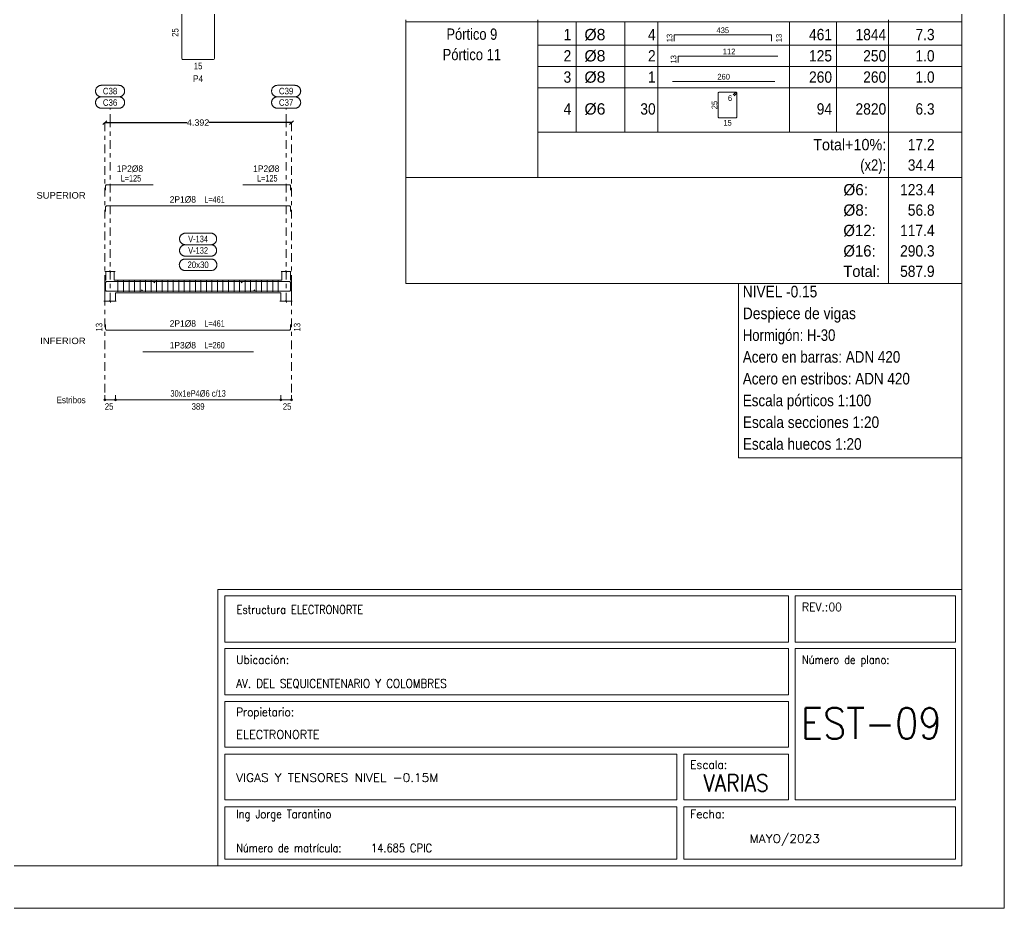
# Model space of a CAD drawing. Header units: millimetres. Extents: x 2 to 158, y -69 to 77.
# Drawn here: x 135.14 to 158.3, y 31.52 to 52.43 of the extents above; entities that cross this region are included whole.
import ezdxf
from ezdxf.enums import TextEntityAlignment as Align

# ---------------------------------------------------------------- set-up
doc = ezdxf.new("R2010")
doc.units = ezdxf.units.MM
doc.linetypes.add('CYPE_RAYAPUNTO', pattern=[0.4125, 0.2025, -0.105, 0, -0.105])
for name, color, linetype, lineweight in [('ALZ_ARM_LONG_ARM_TEXTOS', 3, 'Continuous', 9), ('ALZ_ARM_LONG_TXT_LONG', 3, 'Continuous', 9), ('ALZ_ARM_TRANS_TXT_EST', 3, 'Continuous', 9), ('ALZ_CONT_NUDOS', 122, 'Continuous', 9), ('ALZ_CONT_VIG_HORMIGON', 2, 'Continuous', 9), ('ALZ_COT_COT_ANCLAJES', 3, 'Continuous', 0), ('ALZ_COT_COT_EST', 3, 'Continuous', 0), ('ALZ_COT_COT_LIN_APOYOS', 2, 'CYPE_RAYAPUNTO', 0), ('ALZ_COT_LONGITUD_PROYECTADA', 122, 'Continuous', 0), ('ALZ_COT_TEXTOS_ESTRIBOS', 122, 'Continuous', 0), ('ALZ_REF_COT_LIN_AUX_COTA', 2, 'CYPE_RAYAPUNTO', 9), ('ALZ_REF_POSICIONES_ARMADURAS', 3, 'Continuous', 9), ('ALZ_REF_REF_NOMBRE', 3, 'Continuous', 9), ('ALZ_REF_REF_REFERENCIA', 3, 'Continuous', 9), ('ALZ_REF_TEXTO_REF_NOMBRE', 3, 'Continuous', 9), ('ALZ_REF_TEXTO_REF_REFERENCIA', 3, 'Continuous', 9), ('ARM_LONGITUDINAL_Ø8', 32, 'Continuous', 9), ('ARM_TRANSVERSAL_Ø6', 151, 'Continuous', 9), ('CYPE', 7, 'Continuous', 0), ('DESPIECES_TABLA', 7, 'Continuous', 9), ('RECUAD_LIMITES', 2, 'Continuous', 0), ('RECUAD_MARCO', 1, 'Continuous', 20), ('SEC_COTAS_TEXTOS_DESPIECE_ESTRIBADO', 122, 'Continuous', 0), ('SEC_REF_TXT_POSICIONES_ARM_ESTRIBOS', 1, 'Continuous', 9), ('TAB_COM_LINEAS', 1, 'Continuous', 9), ('TAB_COM_TEXTOS', 1, 'Continuous', 9), ('TABLAS', 1, 'Continuous', 9), ('TEXTO_TABLAS', 1, 'Continuous', 0), ('TEXTOS_COTAS_DESPIECES_TABLA', 1, 'Continuous', 0)]:
    doc.layers.add(name, color=color, linetype=linetype, lineweight=lineweight)
doc.styles.add('CYPETXT', font='romans__.ttf', dxfattribs={"height": 0.2})
doc.styles.add('CYPETXT_0.225_romans', font='arial.ttf', dxfattribs={"height": 0.15})
doc.styles.add('CYPETXT_romans', font='arial.ttf', dxfattribs={"height": 0.2})
doc.dimstyles.new('cype_oblique', dxfattribs={"dimtxt": 0.18, "dimasz": 0.18, "dimexe": 0.05625, "dimexo": 0.05625, "dimgap": 0, "dimtad": 0, "dimdec": 4, "dimzin": 0, "dimdsep": 46, "dimtxsty": 'CYPETXT_0.225_romans', "dimblk": 'OBLIQUE', "dimtsz": 0.045, "dimcen": 0.09, "dimadec": 0, "dimazin": 0, "dimtfac": 1, "dimtdec": 4, "dimtofl": 0, "dimtmove": 2, "dimatfit": 3, "dimfxl": 1, "dimtolj": 1, "dimtzin": 0, "dimarcsym": 0})

# ---------------------------------------------------------------- blocks, each defined once
blk = doc.blocks.new('*D366')
at = {"layer": 'ALZ_COT_LONGITUD_PROYECTADA', "color": 0, "lineweight": -2, "transparency": 16777216}
for p, q in [((137.098, 49.959), (137.188, 50.049)), ((141.49, 49.959), (141.58, 50.049)), ((137.143, 50.004), (139.083, 50.004)), ((141.535, 50.004), (139.594, 50.004))]:
    blk.add_line(p, q, dxfattribs=at)
at = {"layer": 'Defpoints', "color": 0, "transparency": 16777216}
for p in [(137.143, 50.004), (137.143, 50.004), (141.535, 50.004)]:
    blk.add_point(p, dxfattribs=at)
at = {"layer": 'ALZ_COT_LONGITUD_PROYECTADA', "color": 0, "transparency": 16777216, "insert": (139.339, 50.004), "char_height": 0.15, "attachment_point": 5, "style": 'CYPETXT_0.225_romans'}
blk.add_mtext('\\A1;4.392', dxfattribs=at)
blk = doc.blocks.new('_OBLIQUE')
at = {"color": 0, "linetype": 'ByBlock', "lineweight": -2}
blk.add_line((-0.5, -0.5), (0.5, 0.5), dxfattribs=at)

msp = doc.modelspace()

# ---------------------------------------------------------------- linework, layer by layer
at = {"layer": 'ALZ_CONT_NUDOS'}
for p, q in [((137.16768, 46.29899), (137.16768, 46.49899)), ((137.36768, 46.29899), (137.36768, 46.49899)), ((141.30951, 46.29899), (141.30951, 46.49899)), ((141.50951, 46.29899), (141.50951, 46.49899)), ((137.14268, 46.29899), (137.16768, 46.29899)), ((137.39268, 46.29899), (137.36768, 46.29899)), ((141.28451, 46.29899), (141.30951, 46.29899)), ((141.53451, 46.29899), (141.50951, 46.29899)), ((137.14268, 45.99899), (137.14268, 45.79899)), ((137.39268, 45.99899), (137.39268, 45.79899)), ((141.28451, 45.99899), (141.28451, 45.79899)), ((141.53451, 45.99899), (141.53451, 45.79899))]:
    msp.add_line(p, q, dxfattribs=at)
for points in [[(137.14768, 46.49899), (137.25268, 46.49899), (137.26018, 46.52399), (137.27518, 46.47399), (137.28268, 46.49899), (137.38768, 46.49899)], [(141.28951, 46.49899), (141.39451, 46.49899), (141.40201, 46.52399), (141.41701, 46.47399), (141.42451, 46.49899), (141.52951, 46.49899)], [(137.14268, 46.29899), (137.14268, 45.99899)], [(141.53451, 46.29899), (141.53451, 45.99899)], [(137.12268, 45.79899), (137.25268, 45.79899), (137.26018, 45.82399), (137.27518, 45.77399), (137.28268, 45.79899), (137.41268, 45.79899)], [(141.26451, 45.79899), (141.39451, 45.79899), (141.40201, 45.82399), (141.41701, 45.77399), (141.42451, 45.79899), (141.55451, 45.79899)]]:
    msp.add_lwpolyline(points, dxfattribs=at)
at = {"layer": 'ALZ_CONT_VIG_HORMIGON'}
for p, q in [((137.39268, 46.29899), (141.28451, 46.29899)), ((137.39268, 45.99899), (141.28451, 45.99899))]:
    msp.add_line(p, q, dxfattribs=at)
at = {"layer": 'ALZ_COT_COT_EST'}
for p, q in [((137.14268, 43.47799), (137.14268, 43.59049)), ((137.39268, 43.47799), (137.39268, 43.59049)), ((141.28451, 43.47799), (141.28451, 43.59049))]:
    msp.add_line(p, q, dxfattribs=at)
for points in [[(137.14268, 43.47799), (137.39268, 43.47799), (137.39268, 43.59049)], [(137.39268, 43.47799), (141.28451, 43.47799), (141.28451, 43.59049)], [(141.28451, 43.47799), (141.53451, 43.47799), (141.53451, 43.59049)]]:
    msp.add_lwpolyline(points, dxfattribs=at)
for centre in [(137.14268, 43.47799), (137.39268, 43.47799), (137.39268, 43.47799), (141.28451, 43.47799), (141.28451, 43.47799), (141.53451, 43.47799)]:
    msp.add_circle(centre, 0.0225, dxfattribs=at)
at = {"layer": 'ALZ_COT_COT_LIN_APOYOS'}
for p, q in [((137.14268, 50.00383), (137.14268, 43.47799)), ((141.53451, 50.00383), (141.53451, 43.47799))]:
    msp.add_line(p, q, dxfattribs=at)
at = {"layer": 'ALZ_REF_COT_LIN_AUX_COTA'}
for p, q in [((137.26768, 50.00383), (137.26768, 50.34133)), ((141.40951, 50.00383), (141.40951, 50.34133)), ((137.26768, 45.79899), (137.26768, 50.00383)), ((141.40951, 45.79899), (141.40951, 50.00383))]:
    msp.add_line(p, q, dxfattribs=at)
at = {"layer": 'ALZ_REF_REF_NOMBRE'}
for points in [[(139.6401, 47.40149), (139.64911, 47.40119), (139.65809, 47.40029), (139.66699, 47.39879), (139.67576, 47.3967), (139.68438, 47.39402), (139.6928, 47.39078), (139.70098, 47.38698), (139.70889, 47.38265), (139.7165, 47.37779), (139.72376, 47.37244), (139.73065, 47.36662), (139.73714, 47.36034), (139.74319, 47.35365), (139.74878, 47.34657), (139.75389, 47.33913), (139.75848, 47.33137), (139.76255, 47.32332), (139.76607, 47.31501), (139.76903, 47.30649), (139.77142, 47.29779), (139.77321, 47.28895), (139.77442, 47.28001), (139.77502, 47.271), (139.77502, 47.26198), (139.77442, 47.25298), (139.77321, 47.24404), (139.77142, 47.2352), (139.76903, 47.2265), (139.76607, 47.21797), (139.76255, 47.20967), (139.75848, 47.20161), (139.75389, 47.19385), (139.74878, 47.18641), (139.74319, 47.17933), (139.73714, 47.17264), (139.73065, 47.16637), (139.72376, 47.16055), (139.7165, 47.15519), (139.70889, 47.15034), (139.70098, 47.146), (139.6928, 47.14221), (139.68438, 47.13896), (139.67576, 47.13629), (139.66699, 47.1342), (139.65809, 47.1327), (139.64911, 47.13179), (139.6401, 47.13149), (139.0371, 47.13149), (139.02808, 47.13179), (139.0191, 47.1327), (139.01021, 47.1342), (139.00143, 47.13629), (138.99281, 47.13896), (138.98439, 47.14221), (138.97621, 47.146), (138.9683, 47.15034), (138.96069, 47.15519), (138.95343, 47.16055), (138.94654, 47.16637), (138.94005, 47.17264), (138.934, 47.17933), (138.92841, 47.18641), (138.9233, 47.19385), (138.91871, 47.20161), (138.91464, 47.20967), (138.91112, 47.21797), (138.90816, 47.2265), (138.90577, 47.2352), (138.90398, 47.24404), (138.90277, 47.25298), (138.90217, 47.26198), (138.90217, 47.271), (138.90277, 47.28001), (138.90398, 47.28895), (138.90577, 47.29779), (138.90816, 47.30649), (138.91112, 47.31501), (138.91464, 47.32332), (138.91871, 47.33137), (138.9233, 47.33913), (138.92841, 47.34657), (138.934, 47.35365), (138.94005, 47.36034), (138.94654, 47.36662), (138.95343, 47.37244), (138.96069, 47.37779), (138.9683, 47.38265), (138.97621, 47.38698), (138.98439, 47.39078), (138.99281, 47.39402), (139.00143, 47.3967), (139.01021, 47.39879), (139.0191, 47.40029), (139.02808, 47.40119), (139.0371, 47.40149), (139.6401, 47.40149)], [(139.6401, 47.13149), (139.64911, 47.13119), (139.65809, 47.13029), (139.66699, 47.12879), (139.67576, 47.1267), (139.68438, 47.12402), (139.6928, 47.12078), (139.70098, 47.11698), (139.70889, 47.11265), (139.7165, 47.10779), (139.72376, 47.10244), (139.73065, 47.09662), (139.73714, 47.09034), (139.74319, 47.08365), (139.74878, 47.07657), (139.75389, 47.06913), (139.75848, 47.06137), (139.76255, 47.05332), (139.76607, 47.04501), (139.76903, 47.03649), (139.77142, 47.02779), (139.77321, 47.01895), (139.77442, 47.01001), (139.77502, 47.001), (139.77502, 46.99198), (139.77442, 46.98298), (139.77321, 46.97404), (139.77142, 46.9652), (139.76903, 46.9565), (139.76607, 46.94797), (139.76255, 46.93967), (139.75848, 46.93161), (139.75389, 46.92385), (139.74878, 46.91641), (139.74319, 46.90933), (139.73714, 46.90264), (139.73065, 46.89637), (139.72376, 46.89055), (139.7165, 46.88519), (139.70889, 46.88034), (139.70098, 46.876), (139.6928, 46.87221), (139.68438, 46.86896), (139.67576, 46.86629), (139.66699, 46.8642), (139.65809, 46.8627), (139.64911, 46.86179), (139.6401, 46.86149), (139.0371, 46.86149), (139.02808, 46.86179), (139.0191, 46.8627), (139.01021, 46.8642), (139.00143, 46.86629), (138.99281, 46.86896), (138.98439, 46.87221), (138.97621, 46.876), (138.9683, 46.88034), (138.96069, 46.88519), (138.95343, 46.89055), (138.94654, 46.89637), (138.94005, 46.90264), (138.934, 46.90933), (138.92841, 46.91641), (138.9233, 46.92385), (138.91871, 46.93161), (138.91464, 46.93967), (138.91112, 46.94797), (138.90816, 46.9565), (138.90577, 46.9652), (138.90398, 46.97404), (138.90277, 46.98298), (138.90217, 46.99198), (138.90217, 47.001), (138.90277, 47.01001), (138.90398, 47.01895), (138.90577, 47.02779), (138.90816, 47.03649), (138.91112, 47.04501), (138.91464, 47.05332), (138.91871, 47.06137), (138.9233, 47.06913), (138.92841, 47.07657), (138.934, 47.08365), (138.94005, 47.09034), (138.94654, 47.09662), (138.95343, 47.10244), (138.96069, 47.10779), (138.9683, 47.11265), (138.97621, 47.11698), (138.98439, 47.12078), (138.99281, 47.12402), (139.00143, 47.1267), (139.01021, 47.12879), (139.0191, 47.13029), (139.02808, 47.13119), (139.0371, 47.13149), (139.6401, 47.13149)], [(139.64572, 46.79399), (139.65474, 46.79369), (139.66371, 46.79279), (139.67261, 46.79129), (139.68139, 46.7892), (139.69, 46.78652), (139.69842, 46.78328), (139.70661, 46.77948), (139.71452, 46.77515), (139.72212, 46.77029), (139.72939, 46.76494), (139.73628, 46.75912), (139.74276, 46.75284), (139.74881, 46.74615), (139.7544, 46.73907), (139.75951, 46.73163), (139.76411, 46.72387), (139.76818, 46.71582), (139.7717, 46.70751), (139.77466, 46.69899), (139.77704, 46.69029), (139.77884, 46.68145), (139.78004, 46.67251), (139.78064, 46.6635), (139.78064, 46.65448), (139.78004, 46.64548), (139.77884, 46.63654), (139.77704, 46.6277), (139.77466, 46.619), (139.7717, 46.61047), (139.76818, 46.60217), (139.76411, 46.59411), (139.75951, 46.58635), (139.7544, 46.57891), (139.74881, 46.57183), (139.74276, 46.56514), (139.73628, 46.55887), (139.72939, 46.55305), (139.72212, 46.54769), (139.71452, 46.54284), (139.70661, 46.5385), (139.69842, 46.53471), (139.69, 46.53146), (139.68139, 46.52879), (139.67261, 46.5267), (139.66371, 46.5252), (139.65474, 46.52429), (139.64572, 46.52399), (139.03147, 46.52399), (139.02245, 46.52429), (139.01348, 46.5252), (139.00458, 46.5267), (138.9958, 46.52879), (138.98719, 46.53146), (138.97877, 46.53471), (138.97058, 46.5385), (138.96267, 46.54284), (138.95507, 46.54769), (138.9478, 46.55305), (138.94091, 46.55887), (138.93443, 46.56514), (138.92838, 46.57183), (138.92279, 46.57891), (138.91768, 46.58635), (138.91308, 46.59411), (138.90901, 46.60217), (138.90549, 46.61047), (138.90253, 46.619), (138.90015, 46.6277), (138.89835, 46.63654), (138.89715, 46.64548), (138.89655, 46.65448), (138.89655, 46.6635), (138.89715, 46.67251), (138.89835, 46.68145), (138.90015, 46.69029), (138.90253, 46.69899), (138.90549, 46.70751), (138.90901, 46.71582), (138.91308, 46.72387), (138.91768, 46.73163), (138.92279, 46.73907), (138.92838, 46.74615), (138.93443, 46.75284), (138.94091, 46.75912), (138.9478, 46.76494), (138.95507, 46.77029), (138.96267, 46.77515), (138.97058, 46.77948), (138.97877, 46.78328), (138.98719, 46.78652), (138.9958, 46.7892), (139.00458, 46.79129), (139.01348, 46.79279), (139.02245, 46.79369), (139.03147, 46.79399), (139.64572, 46.79399)]]:
    msp.add_lwpolyline(points, close=True, dxfattribs=at)
at = {"layer": 'ALZ_REF_REF_REFERENCIA'}
for points in [[(137.47468, 50.88133), (137.48369, 50.88103), (137.49267, 50.88012), (137.50157, 50.87862), (137.51034, 50.87653), (137.51896, 50.87386), (137.52738, 50.87061), (137.53556, 50.86682), (137.54347, 50.86248), (137.55108, 50.85763), (137.55834, 50.85228), (137.56523, 50.84645), (137.57172, 50.84018), (137.57777, 50.83349), (137.58336, 50.82641), (137.58847, 50.81897), (137.59306, 50.81121), (137.59713, 50.80315), (137.60066, 50.79485), (137.60362, 50.78632), (137.606, 50.77762), (137.6078, 50.76878), (137.609, 50.75984), (137.6096, 50.75084), (137.6096, 50.74182), (137.609, 50.73281), (137.6078, 50.72387), (137.606, 50.71503), (137.60362, 50.70633), (137.60066, 50.69781), (137.59713, 50.6895), (137.59306, 50.68145), (137.58847, 50.67369), (137.58336, 50.66625), (137.57777, 50.65917), (137.57172, 50.65248), (137.56523, 50.6462), (137.55834, 50.64038), (137.55108, 50.63503), (137.54347, 50.63017), (137.53556, 50.62584), (137.52738, 50.62204), (137.51896, 50.6188), (137.51034, 50.61612), (137.50157, 50.61403), (137.49267, 50.61253), (137.48369, 50.61163), (137.47468, 50.61133), (137.06068, 50.61133), (137.05166, 50.61163), (137.04268, 50.61253), (137.03379, 50.61403), (137.02501, 50.61612), (137.01639, 50.6188), (137.00797, 50.62204), (136.99979, 50.62584), (136.99188, 50.63017), (136.98427, 50.63503), (136.97701, 50.64038), (136.97012, 50.6462), (136.96364, 50.65248), (136.95758, 50.65917), (136.95199, 50.66625), (136.94689, 50.67369), (136.94229, 50.68145), (136.93822, 50.6895), (136.9347, 50.69781), (136.93174, 50.70633), (136.92935, 50.71503), (136.92756, 50.72387), (136.92635, 50.73281), (136.92575, 50.74182), (136.92575, 50.75084), (136.92635, 50.75984), (136.92756, 50.76878), (136.92935, 50.77762), (136.93174, 50.78632), (136.9347, 50.79485), (136.93822, 50.80315), (136.94229, 50.81121), (136.94689, 50.81897), (136.95199, 50.82641), (136.95758, 50.83349), (136.96364, 50.84018), (136.97012, 50.84645), (136.97701, 50.85228), (136.98427, 50.85763), (136.99188, 50.86248), (136.99979, 50.86682), (137.00797, 50.87061), (137.01639, 50.87386), (137.02501, 50.87653), (137.03379, 50.87862), (137.04268, 50.88012), (137.05166, 50.88103), (137.06068, 50.88133), (137.47468, 50.88133)], [(141.61651, 50.88133), (141.62553, 50.88103), (141.63451, 50.88012), (141.6434, 50.87862), (141.65218, 50.87653), (141.6608, 50.87386), (141.66922, 50.87061), (141.6774, 50.86682), (141.68531, 50.86248), (141.69292, 50.85763), (141.70018, 50.85228), (141.70707, 50.84645), (141.71356, 50.84018), (141.71961, 50.83349), (141.7252, 50.82641), (141.7303, 50.81897), (141.7349, 50.81121), (141.73897, 50.80315), (141.74249, 50.79485), (141.74545, 50.78632), (141.74784, 50.77762), (141.74963, 50.76878), (141.75084, 50.75984), (141.75144, 50.75084), (141.75144, 50.74182), (141.75084, 50.73281), (141.74963, 50.72387), (141.74784, 50.71503), (141.74545, 50.70633), (141.74249, 50.69781), (141.73897, 50.6895), (141.7349, 50.68145), (141.7303, 50.67369), (141.7252, 50.66625), (141.71961, 50.65917), (141.71356, 50.65248), (141.70707, 50.6462), (141.70018, 50.64038), (141.69292, 50.63503), (141.68531, 50.63017), (141.6774, 50.62584), (141.66922, 50.62204), (141.6608, 50.6188), (141.65218, 50.61612), (141.6434, 50.61403), (141.63451, 50.61253), (141.62553, 50.61163), (141.61651, 50.61133), (141.20251, 50.61133), (141.1935, 50.61163), (141.18452, 50.61253), (141.17562, 50.61403), (141.16685, 50.61612), (141.15823, 50.6188), (141.14981, 50.62204), (141.14163, 50.62584), (141.13372, 50.63017), (141.12611, 50.63503), (141.11885, 50.64038), (141.11196, 50.6462), (141.10547, 50.65248), (141.09942, 50.65917), (141.09383, 50.66625), (141.08872, 50.67369), (141.08413, 50.68145), (141.08006, 50.6895), (141.07653, 50.69781), (141.07358, 50.70633), (141.07119, 50.71503), (141.06939, 50.72387), (141.06819, 50.73281), (141.06759, 50.74182), (141.06759, 50.75084), (141.06819, 50.75984), (141.06939, 50.76878), (141.07119, 50.77762), (141.07358, 50.78632), (141.07653, 50.79485), (141.08006, 50.80315), (141.08413, 50.81121), (141.08872, 50.81897), (141.09383, 50.82641), (141.09942, 50.83349), (141.10547, 50.84018), (141.11196, 50.84645), (141.11885, 50.85228), (141.12611, 50.85763), (141.13372, 50.86248), (141.14163, 50.86682), (141.14981, 50.87061), (141.15823, 50.87386), (141.16685, 50.87653), (141.17562, 50.87862), (141.18452, 50.88012), (141.1935, 50.88103), (141.20251, 50.88133), (141.61651, 50.88133)], [(137.47468, 50.61133), (137.48369, 50.61103), (137.49267, 50.61012), (137.50157, 50.60862), (137.51034, 50.60653), (137.51896, 50.60386), (137.52738, 50.60061), (137.53556, 50.59682), (137.54347, 50.59248), (137.55108, 50.58763), (137.55834, 50.58228), (137.56523, 50.57645), (137.57172, 50.57018), (137.57777, 50.56349), (137.58336, 50.55641), (137.58847, 50.54897), (137.59306, 50.54121), (137.59713, 50.53315), (137.60066, 50.52485), (137.60362, 50.51632), (137.606, 50.50762), (137.6078, 50.49878), (137.609, 50.48984), (137.6096, 50.48084), (137.6096, 50.47182), (137.609, 50.46281), (137.6078, 50.45387), (137.606, 50.44503), (137.60362, 50.43633), (137.60066, 50.42781), (137.59713, 50.4195), (137.59306, 50.41145), (137.58847, 50.40369), (137.58336, 50.39625), (137.57777, 50.38917), (137.57172, 50.38248), (137.56523, 50.3762), (137.55834, 50.37038), (137.55108, 50.36503), (137.54347, 50.36017), (137.53556, 50.35584), (137.52738, 50.35204), (137.51896, 50.3488), (137.51034, 50.34612), (137.50157, 50.34403), (137.49267, 50.34253), (137.48369, 50.34163), (137.47468, 50.34133), (137.06068, 50.34133), (137.05166, 50.34163), (137.04268, 50.34253), (137.03379, 50.34403), (137.02501, 50.34612), (137.01639, 50.3488), (137.00797, 50.35204), (136.99979, 50.35584), (136.99188, 50.36017), (136.98427, 50.36503), (136.97701, 50.37038), (136.97012, 50.3762), (136.96364, 50.38248), (136.95758, 50.38917), (136.95199, 50.39625), (136.94689, 50.40369), (136.94229, 50.41145), (136.93822, 50.4195), (136.9347, 50.42781), (136.93174, 50.43633), (136.92935, 50.44503), (136.92756, 50.45387), (136.92635, 50.46281), (136.92575, 50.47182), (136.92575, 50.48084), (136.92635, 50.48984), (136.92756, 50.49878), (136.92935, 50.50762), (136.93174, 50.51632), (136.9347, 50.52485), (136.93822, 50.53315), (136.94229, 50.54121), (136.94689, 50.54897), (136.95199, 50.55641), (136.95758, 50.56349), (136.96364, 50.57018), (136.97012, 50.57645), (136.97701, 50.58228), (136.98427, 50.58763), (136.99188, 50.59248), (136.99979, 50.59682), (137.00797, 50.60061), (137.01639, 50.60386), (137.02501, 50.60653), (137.03379, 50.60862), (137.04268, 50.61012), (137.05166, 50.61103), (137.06068, 50.61133), (137.47468, 50.61133)], [(141.61651, 50.61133), (141.62553, 50.61103), (141.63451, 50.61012), (141.6434, 50.60862), (141.65218, 50.60653), (141.6608, 50.60386), (141.66922, 50.60061), (141.6774, 50.59682), (141.68531, 50.59248), (141.69292, 50.58763), (141.70018, 50.58228), (141.70707, 50.57645), (141.71356, 50.57018), (141.71961, 50.56349), (141.7252, 50.55641), (141.7303, 50.54897), (141.7349, 50.54121), (141.73897, 50.53315), (141.74249, 50.52485), (141.74545, 50.51632), (141.74784, 50.50762), (141.74963, 50.49878), (141.75084, 50.48984), (141.75144, 50.48084), (141.75144, 50.47182), (141.75084, 50.46281), (141.74963, 50.45387), (141.74784, 50.44503), (141.74545, 50.43633), (141.74249, 50.42781), (141.73897, 50.4195), (141.7349, 50.41145), (141.7303, 50.40369), (141.7252, 50.39625), (141.71961, 50.38917), (141.71356, 50.38248), (141.70707, 50.3762), (141.70018, 50.37038), (141.69292, 50.36503), (141.68531, 50.36017), (141.6774, 50.35584), (141.66922, 50.35204), (141.6608, 50.3488), (141.65218, 50.34612), (141.6434, 50.34403), (141.63451, 50.34253), (141.62553, 50.34163), (141.61651, 50.34133), (141.20251, 50.34133), (141.1935, 50.34163), (141.18452, 50.34253), (141.17562, 50.34403), (141.16685, 50.34612), (141.15823, 50.3488), (141.14981, 50.35204), (141.14163, 50.35584), (141.13372, 50.36017), (141.12611, 50.36503), (141.11885, 50.37038), (141.11196, 50.3762), (141.10547, 50.38248), (141.09942, 50.38917), (141.09383, 50.39625), (141.08872, 50.40369), (141.08413, 50.41145), (141.08006, 50.4195), (141.07653, 50.42781), (141.07358, 50.43633), (141.07119, 50.44503), (141.06939, 50.45387), (141.06819, 50.46281), (141.06759, 50.47182), (141.06759, 50.48084), (141.06819, 50.48984), (141.06939, 50.49878), (141.07119, 50.50762), (141.07358, 50.51632), (141.07653, 50.52485), (141.08006, 50.53315), (141.08413, 50.54121), (141.08872, 50.54897), (141.09383, 50.55641), (141.09942, 50.56349), (141.10547, 50.57018), (141.11196, 50.57645), (141.11885, 50.58228), (141.12611, 50.58763), (141.13372, 50.59248), (141.14163, 50.59682), (141.14981, 50.60061), (141.15823, 50.60386), (141.16685, 50.60653), (141.17562, 50.60862), (141.18452, 50.61012), (141.1935, 50.61103), (141.20251, 50.61133), (141.61651, 50.61133)]]:
    msp.add_lwpolyline(points, close=True, dxfattribs=at)
at = {"layer": 'ARM_LONGITUDINAL_Ø8'}
for p, q in [((138.28268, 46.26299), (138.32187, 46.23195)), ((140.39451, 46.26299), (140.35532, 46.23195)), ((138.0386, 46.03499), (138.00324, 46.07035)), ((140.6386, 46.03499), (140.67395, 46.07035))]:
    msp.add_line(p, q, dxfattribs=at)
for points in [[(137.16268, 48.41133), (137.16268, 48.51733), (137.1645, 48.52651), (137.16971, 48.5343), (137.17749, 48.5395), (137.18668, 48.54133), (138.28268, 48.54133)], [(141.51451, 48.41133), (141.51451, 48.51733), (141.51269, 48.52651), (141.50748, 48.5343), (141.4997, 48.5395), (141.49051, 48.54133), (140.39451, 48.54133)], [(141.51451, 47.91249), (141.51451, 48.01849), (141.51269, 48.02768), (141.50748, 48.03546), (141.4997, 48.04067), (141.49051, 48.04249), (137.18668, 48.04249), (137.17749, 48.04067), (137.16971, 48.03546), (137.1645, 48.02768), (137.16268, 48.01849), (137.16268, 47.91249)], [(141.51451, 46.13299), (141.51451, 46.23899), (141.51269, 46.24818), (141.50748, 46.25596), (141.4997, 46.26117), (141.49051, 46.26299), (137.18668, 46.26299), (137.17749, 46.26117), (137.16971, 46.25596), (137.1645, 46.24818), (137.16268, 46.23899), (137.16268, 46.13299)], [(137.16268, 46.13299), (137.16268, 46.23899), (137.1645, 46.24818), (137.16971, 46.25596), (137.17749, 46.26117), (137.18668, 46.26299), (138.28268, 46.26299)], [(141.51451, 46.16499), (141.51451, 46.05899), (141.51269, 46.04981), (141.50748, 46.04202), (141.4997, 46.03682), (141.49051, 46.03499), (137.18668, 46.03499), (137.17749, 46.03682), (137.16971, 46.04202), (137.1645, 46.04981), (137.16268, 46.05899), (137.16268, 46.16499)], [(141.51451, 46.13299), (141.51451, 46.23899), (141.51269, 46.24818), (141.50748, 46.25596), (141.4997, 46.26117), (141.49051, 46.26299), (140.39451, 46.26299)], [(138.0386, 46.03499), (140.6386, 46.03499)], [(141.51451, 45.25399), (141.51451, 45.14799), (141.51269, 45.13881), (141.50748, 45.13102), (141.4997, 45.12582), (141.49051, 45.12399), (137.18668, 45.12399), (137.17749, 45.12582), (137.16971, 45.13102), (137.1645, 45.13881), (137.16268, 45.14799), (137.16268, 45.25399)], [(138.0386, 44.61299), (140.6386, 44.61299)]]:
    msp.add_lwpolyline(points, dxfattribs=at)
at = {"layer": 'ARM_TRANSVERSAL_Ø6'}
for p, q in [((137.4536, 46.27899), (137.4536, 46.01899)), ((137.5836, 46.27899), (137.5836, 46.01899)), ((137.7136, 46.27899), (137.7136, 46.01899)), ((137.8436, 46.27899), (137.8436, 46.01899)), ((137.9736, 46.27899), (137.9736, 46.01899)), ((138.1036, 46.27899), (138.1036, 46.01899)), ((138.2336, 46.27899), (138.2336, 46.01899)), ((138.3636, 46.27899), (138.3636, 46.01899)), ((138.4936, 46.27899), (138.4936, 46.01899)), ((138.6236, 46.27899), (138.6236, 46.01899)), ((138.7536, 46.27899), (138.7536, 46.01899)), ((138.8836, 46.27899), (138.8836, 46.01899)), ((139.0136, 46.27899), (139.0136, 46.01899)), ((139.1436, 46.27899), (139.1436, 46.01899)), ((139.2736, 46.27899), (139.2736, 46.01899)), ((139.4036, 46.27899), (139.4036, 46.01899)), ((139.5336, 46.27899), (139.5336, 46.01899)), ((139.6636, 46.27899), (139.6636, 46.01899)), ((139.7936, 46.27899), (139.7936, 46.01899)), ((139.9236, 46.27899), (139.9236, 46.01899)), ((140.0536, 46.27899), (140.0536, 46.01899)), ((140.1836, 46.27899), (140.1836, 46.01899)), ((140.3136, 46.27899), (140.3136, 46.01899)), ((140.4436, 46.27899), (140.4436, 46.01899)), ((140.5736, 46.27899), (140.5736, 46.01899)), ((140.7036, 46.27899), (140.7036, 46.01899)), ((140.8336, 46.27899), (140.8336, 46.01899)), ((140.9636, 46.27899), (140.9636, 46.01899)), ((141.0936, 46.27899), (141.0936, 46.01899)), ((141.2236, 46.27899), (141.2236, 46.01899))]:
    msp.add_line(p, q, dxfattribs=at)
msp.add_lwpolyline([(138.9536, 52.72383), (138.9536, 51.52383), (138.95626, 51.51043), (138.96385, 51.49908), (138.9752, 51.49149), (138.9886, 51.48883), (139.6886, 51.48883), (139.70199, 51.49149), (139.71334, 51.49908), (139.72093, 51.51043), (139.7236, 51.52383), (139.7236, 52.72383)], dxfattribs=at)
at = {"layer": 'CYPE', "color": 1}
for points in [[(139.80474, 32.5159), (157.30474, 32.5159), (157.30474, 39.0159), (139.80474, 39.0159), (139.80474, 32.5159)], [(139.96474, 37.7759), (153.22474, 37.7759), (153.22474, 38.8659), (139.96474, 38.8659), (139.96474, 37.7759)], [(153.38474, 37.7759), (157.15474, 37.7759), (157.15474, 38.8659), (153.38474, 38.8659), (153.38474, 37.7759)], [(139.96474, 36.5359), (153.22474, 36.5359), (153.22474, 37.6259), (139.96474, 37.6259), (139.96474, 36.5359)], [(153.38474, 34.0659), (157.15474, 34.0659), (157.15474, 37.6259), (153.38474, 37.6259), (153.38474, 34.0659)], [(139.96474, 35.3059), (153.22474, 35.3059), (153.22474, 36.3859), (139.96474, 36.3859), (139.96474, 35.3059)], [(139.96474, 34.0659), (150.60474, 34.0659), (150.60474, 35.1459), (139.96474, 35.1459), (139.96474, 34.0659)], [(150.76474, 34.0659), (153.22474, 34.0659), (153.22474, 35.1459), (150.76474, 35.1459), (150.76474, 34.0659)], [(139.96474, 32.6759), (150.60474, 32.6759), (150.60474, 33.9059), (139.96474, 33.9059), (139.96474, 32.6759)], [(150.76474, 32.6759), (157.15474, 32.6759), (157.15474, 33.9059), (150.76474, 33.9059), (150.76474, 32.6759)]]:
    msp.add_lwpolyline(points, close=True, dxfattribs=at)
at = {"layer": 'DESPIECES_TABLA'}
for points in [[(150.53784, 51.91864), (150.53784, 52.06864), (152.82763, 52.06864), (152.82763, 51.91864)], [(150.63094, 51.41836), (150.63094, 51.56836), (152.97662, 51.56836)], [(150.50274, 50.9739), (152.90274, 50.9739)], [(151.95224, 50.63154), (152.00842, 50.68772), (152.01059, 50.69037), (152.01221, 50.69339), (152.0132, 50.69667), (152.01354, 50.70008), (152.0132, 50.70349), (152.01221, 50.70677), (152.01059, 50.70979), (152.00842, 50.71244), (152.00577, 50.71461), (152.00275, 50.71623), (151.99947, 50.71722), (151.99606, 50.71756), (151.59246, 50.71756), (151.58577, 50.71623), (151.5801, 50.71244), (151.57631, 50.70677), (151.57498, 50.70008), (151.57498, 50.13504), (151.57631, 50.12835), (151.5801, 50.12268), (151.58577, 50.11889), (151.59246, 50.11756), (151.99606, 50.11756), (152.00275, 50.11889), (152.00842, 50.12268), (152.01221, 50.12835), (152.01354, 50.13504), (152.01354, 50.70008), (152.0132, 50.70349), (152.01221, 50.70677), (152.01059, 50.70979), (152.00842, 50.71244), (152.00577, 50.71461), (152.00275, 50.71623), (151.99947, 50.71722), (151.99606, 50.71756), (151.99265, 50.71722), (151.98937, 50.71623), (151.98635, 50.71461), (151.9837, 50.71244), (151.92752, 50.65626)]]:
    msp.add_lwpolyline(points, dxfattribs=at)
at = {"layer": 'RECUAD_LIMITES'}
msp.add_lwpolyline([(98.90474, 31.5159), (158.30474, 31.5159), (158.30474, 73.5159), (98.90474, 73.5159), (98.90474, 31.5159)], close=True, dxfattribs=at)
at = {"layer": 'RECUAD_MARCO'}
msp.add_lwpolyline([(101.40474, 32.5159), (157.30474, 32.5159), (157.30474, 72.5159), (101.40474, 72.5159), (101.40474, 32.5159)], close=True, dxfattribs=at)
at = {"layer": 'TAB_COM_TEXTOS', "lineweight": 5}
for p, q in [((152.05117, 46.2159), (157.30474, 46.2159)), ((152.05117, 46.2159), (152.05117, 42.11803)), ((157.30474, 46.2159), (157.30474, 42.11803)), ((152.05117, 42.11803), (157.30474, 42.11803))]:
    msp.add_line(p, q, dxfattribs=at)
at = {"layer": 'TABLAS'}
for p, q in [((144.22874, 52.3259), (144.22874, 52.4259)), ((144.22874, 52.3759), (157.30474, 52.3759)), ((147.32874, 52.3259), (147.32874, 52.4259)), ((148.23274, 52.3259), (148.23274, 52.3759)), ((149.38074, 52.3259), (149.38074, 52.3759)), ((150.15274, 52.3259), (150.15274, 52.3759)), ((153.25274, 52.3259), (153.25274, 52.3759)), ((154.35674, 52.3259), (154.35674, 52.3759)), ((155.57674, 52.3259), (155.57674, 52.4259)), ((157.30474, 52.3259), (157.30474, 52.4259)), ((144.22874, 48.7659), (144.22874, 52.3259)), ((147.32874, 48.7659), (147.32874, 52.3259)), ((148.23274, 49.7759), (148.23274, 52.3259)), ((149.38074, 49.7759), (149.38074, 52.3259)), ((150.15274, 49.7759), (150.15274, 52.3259)), ((153.25274, 49.7759), (153.25274, 52.3259)), ((154.35674, 49.7759), (154.35674, 52.3259)), ((155.57674, 48.7659), (155.57674, 52.3259)), ((157.30474, 48.7659), (157.30474, 52.3259)), ((147.32874, 49.7759), (157.30474, 49.7759)), ((144.22874, 48.6659), (144.22874, 48.7659)), ((144.22874, 48.7159), (157.30474, 48.7159)), ((144.22874, 48.1859), (144.22874, 48.6659)), ((147.32874, 48.7159), (147.32874, 48.7659)), ((155.57674, 48.6659), (155.57674, 48.7659)), ((155.57674, 48.1859), (155.57674, 48.6659)), ((157.30474, 48.6659), (157.30474, 48.7659)), ((157.30474, 48.1859), (157.30474, 48.6659)), ((144.22874, 47.7059), (144.22874, 48.1859)), ((155.57674, 47.7059), (155.57674, 48.1859)), ((157.30474, 47.7059), (157.30474, 48.1859)), ((144.22874, 47.2259), (144.22874, 47.7059)), ((155.57674, 47.2259), (155.57674, 47.7059)), ((157.30474, 47.2259), (157.30474, 47.7059)), ((144.22874, 46.7459), (144.22874, 47.2259)), ((155.57674, 46.7459), (155.57674, 47.2259)), ((157.30474, 46.7459), (157.30474, 47.2259)), ((144.22874, 46.2159), (144.22874, 46.7459)), ((155.57674, 46.2159), (155.57674, 46.7459)), ((157.30474, 46.2159), (157.30474, 46.7459)), ((144.22874, 46.2159), (157.30474, 46.2159))]:
    msp.add_line(p, q, dxfattribs=at)
at = {"layer": 'TEXTO_TABLAS'}
for p, q in [((147.32874, 51.8259), (157.30474, 51.8259)), ((147.32874, 51.3259), (157.30474, 51.3259)), ((147.32874, 50.8259), (157.30474, 50.8259))]:
    msp.add_line(p, q, dxfattribs=at)

# ---------------------------------------------------------------- texts
at = {"layer": 'ALZ_ARM_LONG_ARM_TEXTOS', "style": 'CYPETXT_romans', "width": 0.926742}
for s, p in [('1P2%%c8', (137.73468, 48.84299)), ('1P2%%c8', (140.94251, 48.84299)), ('2P1%%c8', (138.97985, 48.11916)), ('2P1%%c8', (138.97985, 45.20066)), ('1P3%%c8', (138.97985, 44.68966))]:
    msp.add_text(s, height=0.153333, dxfattribs=at).set_placement(p, align=Align.CENTER)
at = {"layer": 'ALZ_ARM_LONG_TXT_LONG', "style": 'CYPETXT_romans', "width": 0.768527}
for s, p in [(' L=125', (137.73468, 48.61799)), (' L=125', (140.94251, 48.61799)), (' L=461', (139.70072, 48.11916)), (' L=461', (139.70072, 45.20066)), (' L=260', (139.70072, 44.68966))]:
    msp.add_text(s, height=0.153333, dxfattribs=at).set_placement(p, align=Align.CENTER)
at = {"layer": 'ALZ_ARM_TRANS_TXT_EST', "style": 'CYPETXT_romans', "width": 0.816977}
msp.add_text('30x1eP4%%c6 c/13', height=0.1533333, dxfattribs=at).set_placement((139.3386, 43.55466), align=Align.CENTER)
at = {"layer": 'ALZ_COT_COT_ANCLAJES', "style": 'CYPETXT_romans', "width": 0.853312}
msp.add_text('13', height=0.153333, rotation=90, dxfattribs=at).set_placement((137.08601, 45.18899), align=Align.CENTER)
msp.add_text('13', height=0.153333, rotation=90, dxfattribs=at).set_placement((141.59118, 45.18899), align=Align.TOP_CENTER)
at = {"layer": 'ALZ_COT_TEXTOS_ESTRIBOS', "style": 'CYPETXT_romans', "width": 0.853312}
msp.add_text('25', height=0.153333, dxfattribs=at).set_placement((137.14268, 43.40133), align=Align.TOP_LEFT)
msp.add_text('389', height=0.153333, dxfattribs=at).set_placement((139.3386, 43.40133), align=Align.TOP_CENTER)
msp.add_text('25', height=0.153333, dxfattribs=at).set_placement((141.53451, 43.40133), align=Align.TOP_RIGHT)
at = {"layer": 'ALZ_REF_POSICIONES_ARMADURAS', "style": 'CYPETXT_romans'}
for s, width, p in [('SUPERIOR', 1.034154, (136.69268, 48.29191)), ('INFERIOR', 1.044547, (136.69268, 44.86849)), ('Estribos', 0.883853, (136.69268, 43.47799))]:
    msp.add_text(s, height=0.153333, dxfattribs=dict(at, width=width)).set_placement(p, align=Align.MIDDLE_RIGHT)
at = {"layer": 'ALZ_REF_TEXTO_REF_NOMBRE', "style": 'CYPETXT_romans'}
for s, width, p in [('V-134', 0.78605, (139.3386, 47.26649)), ('V-132', 0.78605, (139.3386, 46.99649)), ('20x30', 0.857077, (139.3386, 46.65899))]:
    msp.add_text(s, height=0.153333, dxfattribs=dict(at, width=width)).set_placement(p, align=Align.MIDDLE_CENTER)
at = {"layer": 'ALZ_REF_TEXTO_REF_REFERENCIA', "style": 'CYPETXT_romans', "width": 0.864}
for s, p in [('C38', (137.26768, 50.74633)), ('C39', (141.40951, 50.74633)), ('C36', (137.26768, 50.47633)), ('C37', (141.40951, 50.47633))]:
    msp.add_text(s, height=0.153333, dxfattribs=at).set_placement(p, align=Align.MIDDLE_CENTER)
at = {"layer": 'CYPE', "color": 4, "style": 'CYPETXT'}
for s, width, p in [('REV.:00', 0.927655, (153.54474, 38.5059)), ('Ubicación:', 0.90604, (140.23474, 37.2659)), ('Número de plano:', 0.844847, (153.54474, 37.2659)), ('Propietario:', 0.885908, (140.23474, 36.0359)), ('Escala:', 0.925891, (150.91474, 34.7959)), ('Fecha:', 0.933698, (150.91474, 33.6359)), ('Número de matrícula:', 0.83516, (140.23474, 32.8359))]:
    msp.add_text(s, height=0.2, dxfattribs=dict(at, width=width)).set_placement(p)
at = {"layer": 'CYPE', "color": 5, "style": 'CYPETXT'}
for s, width, p in [('Estructura ELECTRONORTE', 0.842437, (140.24474, 38.4459)), ('AV. DEL SEQUICENTENARIO Y COLOMBRES', 0.887423, (140.23474, 36.7059)), ('ELECTRONORTE', 0.974409, (140.23474, 35.5059)), ('VIGAS Y TENSORES NIVEL -0.15M', 1.047361, (140.23474, 34.49153)), ('Ing Jorge Tarantino', 0.851105, (140.23474, 33.6359)), ('MAYO/2023', 1.047361, (152.31474, 33.0559)), ('14.685 CPIC', 0.851936, (143.40474, 32.8359))]:
    msp.add_text(s, height=0.2, dxfattribs=dict(at, width=width)).set_placement(p)
for s, height, width, p in [('EST-09', 0.733333, 0.872274, (155.17474, 35.50257)), ('VARIAS', 0.4, 0.869965, (151.99474, 34.2659))]:
    msp.add_text(s, height=height, dxfattribs=dict(at, width=width)).set_placement(p, align=Align.CENTER)
at = {"layer": 'SEC_COTAS_TEXTOS_DESPIECE_ESTRIBADO', "style": 'CYPETXT_romans', "width": 0.853312}
msp.add_text('25', height=0.153333, rotation=90, dxfattribs=at).set_placement((138.87693, 52.12383), align=Align.CENTER)
msp.add_text('15', height=0.153333, dxfattribs=at).set_placement((139.3386, 51.41216), align=Align.TOP_CENTER)
at = {"layer": 'SEC_REF_TXT_POSICIONES_ARM_ESTRIBOS', "style": 'CYPETXT_romans', "width": 0.914795}
msp.add_text('P4', height=0.153333, dxfattribs=at).set_placement((139.3386, 51.03883), align=Align.MIDDLE_CENTER)
at = {"layer": 'TAB_COM_LINEAS', "style": 'CYPETXT_romans'}
for s, width, p in [('NIVEL -0.15', 0.842426, (152.15277, 45.89113)), ('Despiece de vigas', 0.852948, (152.15277, 45.3789)), ('Hormigón: H-30', 0.808194, (152.15277, 44.86667)), ('Acero en barras: ADN 420', 0.827218, (152.15277, 44.35443)), ('Acero en estribos: ADN 420', 0.830636, (152.15277, 43.8422)), ('Escala pórticos 1:100', 0.82738, (152.15277, 43.32997)), ('Escala secciones 1:20', 0.844437, (152.15277, 42.81773)), ('Escala huecos 1:20', 0.838794, (152.15277, 42.3055))]:
    msp.add_text(s, height=0.2733333, dxfattribs=dict(at, width=width)).set_placement(p)
at = {"layer": 'TEXTO_TABLAS', "style": 'CYPETXT_romans'}
for s, width, p in [('Pórtico 9', 0.813476, (145.77874, 52.0859)), ('Pórtico 11', 0.820327, (145.77874, 51.6059))]:
    msp.add_text(s, height=0.266667, dxfattribs=dict(at, width=width)).set_placement(p, align=Align.MIDDLE_CENTER)
for s, height, width, p in [('1', 0.26667, 0.872274, (148.11674, 52.0759)), ('4', 0.26667, 0.872274, (150.10274, 52.0759)), ('461', 0.266667, 0.872274, (154.25274, 52.0759)), ('1844', 0.266667, 0.872274, (155.52674, 52.0759)), ('7.3', 0.266667, 0.868127, (156.66474, 52.0759)), ('2', 0.26667, 0.872274, (148.11674, 51.5759)), ('2', 0.26667, 0.872274, (150.10274, 51.5759)), ('125', 0.266667, 0.872274, (154.25274, 51.5759)), ('250', 0.266667, 0.872274, (155.52674, 51.5759)), ('1.0', 0.266667, 0.868127, (156.66474, 51.5759)), ('3', 0.26667, 0.872274, (148.11674, 51.0759)), ('1', 0.26667, 0.872274, (150.10274, 51.0759)), ('260', 0.266667, 0.872274, (154.25274, 51.0759)), ('260', 0.266667, 0.872274, (155.52674, 51.0759)), ('1.0', 0.266667, 0.868127, (156.66474, 51.0759)), ('4', 0.26667, 0.872274, (148.11674, 50.3259)), ('30', 0.266667, 0.872274, (150.10274, 50.3259)), ('94', 0.266667, 0.872274, (154.25274, 50.3259)), ('2820', 0.266667, 0.872274, (155.52674, 50.3259)), ('6.3', 0.266667, 0.868127, (156.66474, 50.3259)), ('Total+10%:', 0.266667, 0.906671, (155.52674, 49.4859)), ('17.2', 0.266667, 0.869308, (156.66474, 49.4859)), ('(x2):', 0.266667, 0.820506, (155.52674, 49.0059)), ('34.4', 0.266667, 0.869308, (156.66474, 49.0059)), ('123.4', 0.266667, 0.869965, (156.66474, 48.4259)), ('56.8', 0.266667, 0.869308, (156.66474, 47.9459)), ('117.4', 0.266667, 0.869965, (156.66474, 47.4659)), ('290.3', 0.266667, 0.869965, (156.66474, 46.9859)), ('587.9', 0.266667, 0.869965, (156.66474, 46.5059))]:
    msp.add_text(s, height=height, dxfattribs=dict(at, width=width)).set_placement(p, align=Align.MIDDLE_RIGHT)
for s, width, p in [('%%c8', 0.99505, (148.42674, 52.0759)), ('%%c8', 0.99505, (148.42674, 51.5759)), ('%%c8', 0.99505, (148.42674, 51.0759)), ('%%c6', 0.99505, (148.42674, 50.3259)), ('%%c6:', 0.966972, (154.51874, 48.4259)), ('%%c8:', 0.966972, (154.51874, 47.9459)), ('%%c12:', 0.940736, (154.51874, 47.4659)), ('%%c16:', 0.940736, (154.51874, 46.9859)), ('Total:', 0.925563, (154.51874, 46.5059))]:
    msp.add_text(s, height=0.266667, dxfattribs=dict(at, width=width)).set_placement(p, align=Align.MIDDLE_LEFT)
at = {"layer": 'TEXTOS_COTAS_DESPIECES_TABLA', "style": 'CYPETXT_romans', "width": 0.872274}
for s, p in [('435', (151.68274, 52.11016)), ('112', (151.82891, 51.61044)), ('260', (151.70274, 51.0179))]:
    msp.add_text(s, height=0.133333, dxfattribs=at).set_placement(p, align=Align.CENTER)
for s, p in [('13', (150.49633, 51.99364)), ('13', (150.58886, 51.49336)), ('25', (151.55194, 50.41756))]:
    msp.add_text(s, height=0.133333, rotation=90, dxfattribs=at).set_placement(p, align=Align.CENTER)
msp.add_text('13', height=0.133333, rotation=90, dxfattribs=at).set_placement((152.93582, 51.99364), align=Align.TOP_CENTER)
msp.add_text('6', height=0.13333, dxfattribs=at).set_placement((151.90224, 50.58154), align=Align.MIDDLE_RIGHT)
msp.add_text('15', height=0.133333, dxfattribs=at).set_placement((151.79426, 50.06758), align=Align.TOP_CENTER)

# ---------------------------------------------------------------- dimensions: what is measured, and where the dimension line sits
at = {"layer": 'ALZ_COT_LONGITUD_PROYECTADA'}
dim = msp.add_aligned_dim(p1=(141.53451, 50.00383), p2=(137.14268, 50.00383), distance=0, text='4.392', dimstyle='cype_oblique', override={"dimexe": 0, "dimexo": 0}, dxfattribs=at)
dim.commit()
dim.dimension.update_dxf_attribs({"geometry": '*D366', "text_midpoint": (139.3386, 50.00383)})

doc.saveas('drawing.dxf')
